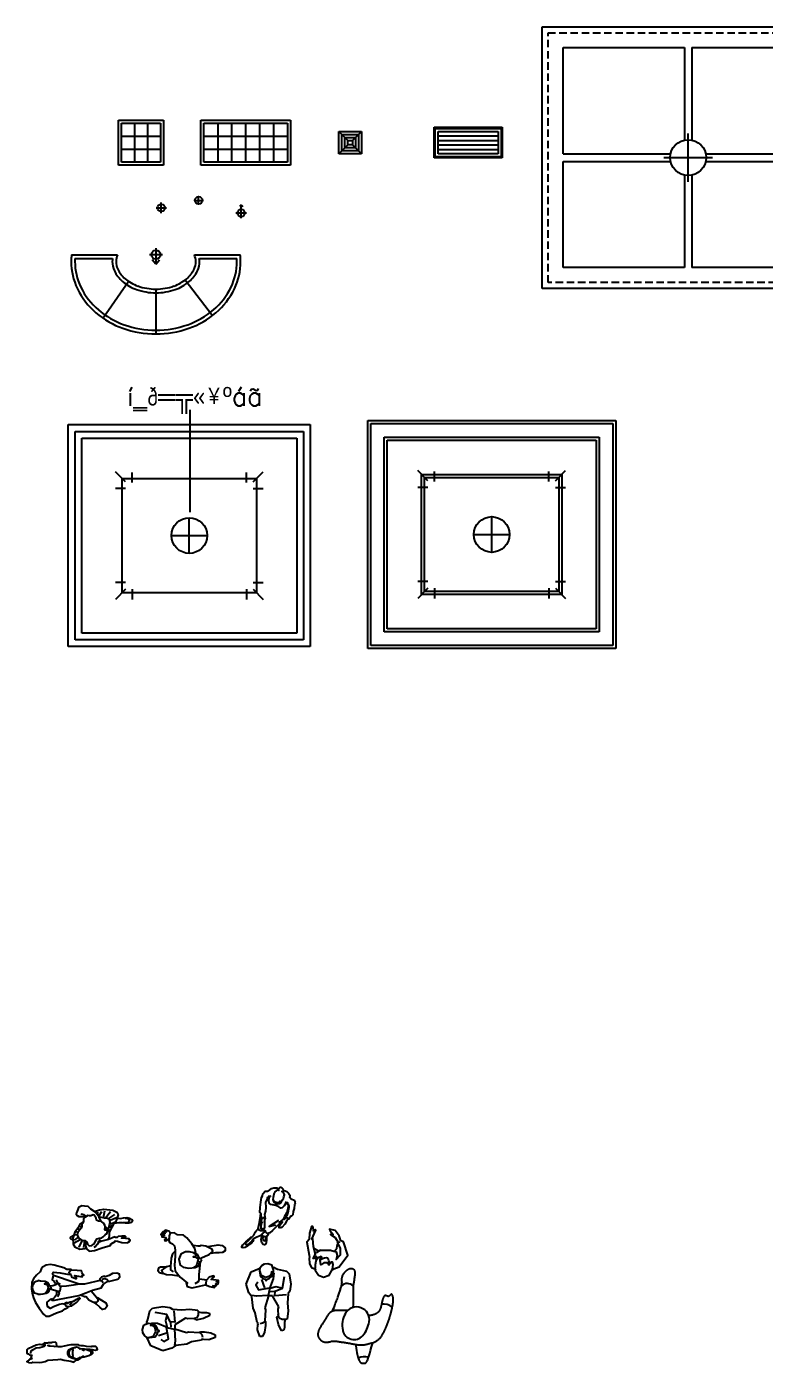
# Model space of a CAD drawing. Extents: x -42728 to 99010, y -18674 to 47645.
# Drawn here: x 79238 to 89124, y 2373 to 20268 of the extents above; entities that cross this region are included whole.
import ezdxf

# ---------------------------------------------------------------- set-up
doc = ezdxf.new("R2010")
doc.units = 0
doc.header["$LTSCALE"] = 100
doc.header["$MEASUREMENT"] = 0
doc.linetypes.add('CENTER', pattern=[50.8, 31.75, -6.35, 6.35, -6.35])
doc.linetypes.add('DASHEDX2', pattern=[1.5, 1, -0.5])
doc.layers.get('0').update_dxf_attribs({"linetype": 'CONTINUOUS'})
for name, color, linetype in [('1-门窗', 3, 'CONTINUOUS'), ('2', 3, 'CONTINUOUS'), ('WINDOW', 2, 'CONTINUOUS')]:
    doc.layers.add(name, color=color, linetype=linetype)
doc.styles.add('HZTXT', font='TXT', dxfattribs={"bigfont": 'HZDX.SHX'})

# ---------------------------------------------------------------- blocks, each defined once
blk = doc.blocks.new('02PMAN14')
at = {"color": 0, "linetype": 'ByBlock'}
for p, q in [((-11.23, 3.71), (-10.19, 8.41)), ((-10.19, 8.41), (-8.8, 9.8)), ((-8.8, 9.8), (-3.41, 10.67)), ((-3.41, 10.67), (0.24, 10.15)), ((0.24, 10.15), (1.63, 9.28)), ((1.63, 9.28), (6.67, 8.93)), ((6.67, 8.93), (10.66, 9.28)), ((10.66, 9.28), (15.01, 8.75)), ((15.01, 8.75), (15.18, 7.71)), ((15.18, 7.71), (16.92, 7.36)), ((16.92, 7.36), (19.53, 7.36)), ((19.53, 7.36), (20.92, 7.02)), ((-14.19, -1.51), (-13.49, 0.75)), ((-11.93, 2.32), (-12.2, 1.33)), ((-11.93, 2.32), (-11.23, 3.71)), ((-8.24, 0.33), (-10.15, 0.85)), ((-10.15, 0.85), (-8.62, 0.68)), ((-6.19, 1.62), (-9.38, 1.84)), ((-8.62, 0.68), (-8.41, 1.05)), ((-7.55, -0.72), (-8.24, 0.33)), ((8.58, 4.41), (2.84, 0.93)), ((2.84, 0.93), (2.84, -1.16)), ((9.79, 4.06), (8.58, 4.41)), ((13.27, 4.23), (9.79, 4.06)), ((13.97, 3.36), (13.27, 4.23)), ((17.96, 4.23), (13.97, 3.36)), ((21.26, 5.8), (17.96, 4.23)), ((20.92, 7.02), (21.26, 5.8)), ((-14.01, -3.24), (-14.19, -1.51)), ((-13.14, -4.64), (-14.01, -3.24)), ((-11.93, -5.68), (-13.14, -4.64)), ((-9.84, -10.2), (-11.68, -5.97)), ((-10.33, -5.59), (-8.24, -5.06)), ((-8.24, -5.06), (-7.02, -2.63)), ((-7.02, -2.63), (-7.55, -0.72)), ((2.84, -1.16), (9.1, -3.07)), ((9.1, -3.07), (10.14, -2.72)), ((10.14, -2.72), (15.88, -3.07)), ((15.88, -3.07), (16.4, -2.72)), ((16.23, -3.28), (17.13, -4.18)), ((16.4, -2.72), (18.48, -2.72)), ((17.44, -6.38), (16.92, -7.07)), ((17.13, -4.18), (17.51, -5.53)), ((17.96, -6.72), (17.44, -6.38)), ((20.74, -6.9), (17.96, -6.72)), ((18.48, -2.72), (21.96, -3.24)), ((24.22, -5.68), (20.74, -6.9)), ((21.96, -3.24), (24.22, -4.29)), ((24.22, -4.29), (24.22, -5.68)), ((-3.41, -12.81), (-9.84, -10.2)), ((1.28, -11.42), (-3.41, -12.81)), ((3.36, -9.85), (1.28, -11.42)), ((9.27, -9.16), (3.36, -9.85)), ((11.71, -8.11), (9.27, -9.16)), ((16.92, -7.07), (11.71, -8.11))]:
    blk.add_line(p, q, dxfattribs=at)
for points in [[(2.32, 8.41), (2.84, 2.32), (0.41, 2.49), (-1.33, 6.32), (-7.41, 7.36)], [(15.18, 7.54), (15.18, 6.15), (14.49, 4.58), (12.4, 4.06)], [(-1.33, 5.97), (-2.02, 3.02), (-1.05, -0.36), (-6.19, 1.62)], [(0.58, 2.15), (0.76, -0.29)], [(-5.77, -4.76), (-1.44, -3.22)], [(-4.46, -6.72), (-2.89, -7.77), (-0.46, -6.38), (-1.46, -0.39), (2.67, -1.33), (3.02, -7.42), (2.67, -9.85)]]:
    blk.add_lwpolyline(points, dxfattribs=at)
at = {"color": 0, "linetype": 'ByBlock', "flags": 128}
blk.add_lwpolyline([(-11.93, -5.68), (-10.37, -5.78), (-7.4, -5.35), (-6.4, -4.06), (-6.02, -2.82), (-5.3, -2.48), (-5.3, -2.24), (-6.07, -1.86), (-6.4, -0.76), (-7.36, 0.53), (-8.69, 1.29), (-10.89, 1.62), (-13.49, 0.75)], dxfattribs=at)
blk = doc.blocks.new('A$C4F9D4D0D')
at = {"color": 9, "xscale": 25.4, "yscale": 25.4, "zscale": 25.4, "rotation": 270}
blk.add_blockref('02PMAN14', (325, 615), dxfattribs=at)
blk = doc.blocks.new('02PFMA08')
at = {"color": 0, "linetype": 'ByBlock'}
for p, q in [((7.99, 8.43), (7.67, 8.05)), ((7.67, 8.05), (7.73, 7.34)), ((7.73, 7.34), (8.05, 6.82)), ((1.65, 1.1), (1.97, 0.21)), ((2.09, -0.71), (1.87, -1.63)), ((11.86, -3.61), (11.53, -3.93)), ((11.53, -3.93), (11.53, -4.32)), ((11.53, -4.32), (11.92, -4.7)), ((11.92, -4.7), (12.31, -4.77)), ((14.37, -4.06), (13.53, -3.99)), ((14.88, -4.25), (14.37, -4.06)), ((15.4, -4.19), (14.88, -4.25)), ((15.91, -4.19), (15.4, -4.19))]:
    blk.add_line(p, q, dxfattribs=at)
for points in [[(-5.54, 1.09), (-5.41, 2.83), (-4.9, 3.99), (-4.12, 4.96), (-3.48, 5.15), (-3.22, 5.15), (-2.58, 6.31), (-2.32, 8.05), (-1.61, 8.82), (-1.35, 8.82), (-0.77, 9.08), (-0.19, 8.95), (1.87, 9.46), (3.48, 9.46), (5.15, 9.78), (6.12, 9.46), (6.25, 9.08), (8.05, 8.69), (8.38, 8.24), (9.47, 7.72), (11.21, 7.47), (13.4, 6.5), (13.27, 6.24), (13.66, 5.99), (13.72, 5.66), (13.92, 5.28), (13.66, 5.08), (13.4, 5.08), (13.34, 4.83), (10.44, 5.86), (10.24, 5.66), (11.6, 4.7), (11.28, 4.57), (9.92, 5.34), (8.96, 5.73), (8.7, 6.5), (8.31, 6.82), (8.18, 6.56), (5.86, 7.08), (4.83, 7.21), (1.93, 6.69), (1.29, 6.44), (1.22, 5.99), (0.84, 6.11), (0.58, 5.15), (0.13, 5.28), (0.13, 4.5), (-0.13, 4.05)], [(0.19, 4.38), (2.13, 4.05), (3.48, 3.28), (3.87, 2.64), (3.61, 1.54), (3.41, -0.26), (3.61, -2), (3.8, -2.9), (3.54, -3.67), (3.16, -3.99), (2.06, -4.57), (0.97, -4.77), (0.13, -4.89)], [(1.03, -2.45), (1.55, -2), (1.67, -1.16), (1.74, -0.07), (1.16, 0.83), (0.58, 1.03), (0.84, 1.09), (0.97, 1.54), (0.58, 1.87)], [(1.29, 6.05), (2.9, 6.31), (5.09, 6.44), (7.41, 5.99), (8.76, 5.86)], [(11.79, 4.83), (14.18, 3.47), (16.37, 2.38), (17.98, 1.41), (18.75, 0.45), (18.36, -0.71), (17.78, -1.16), (18.36, -2.64), (18.69, -3.61), (18.49, -4.38), (17.91, -5.02), (16.3, -5.22), (14.56, -5.47), (11.28, -5.99), (10.44, -6.38)], [(10.44, 3.73), (14.95, -0.07), (13.02, 3.15)], [(20.36, -2.13), (20.81, -1.55), (20.81, -0.97), (20.68, 0), (20.04, 0.71), (18.94, 0.9), (18.56, 0.83)], [(20.94, -1.29), (21.91, -1.1), (22.62, -0.65), (22.87, -0.2), (22.87, 0.32), (22.23, 0.58), (21.13, 0.32), (20.62, 0.13)], [(20.68, 0.38), (22.17, 0.9), (23.65, 1.22), (24.55, 1.16), (25, 0.77), (24.94, 0.13), (24.36, -0.97), (22.87, -1.74), (20.94, -1.87)], [(-0.52, -4.25), (-0.13, -4.57), (0, -5.28), (0.45, -5.28), (1.03, -5.86), (2.06, -5.73), (3.48, -5.86), (6.19, -4.89), (8.05, -4.44), (9.86, -4.32), (11.73, -3.35), (12.44, -3.41), (14.18, -2.77), (16.62, -2.06), (16.95, -2.26), (17.27, -2.26), (17.33, -2.58), (17.72, -2.77), (17.27, -3.29), (17.46, -3.54), (15.91, -4.19), (15.79, -4.57), (14.5, -4.89), (13.4, -4.89), (12.82, -4.77), (12.44, -4.96), (11.98, -5.35), (10.24, -6.05), (9.54, -6.95), (6.96, -7.66), (4.25, -8.31), (1.93, -8.76), (0.77, -8.44), (-0.26, -8.69), (-1.93, -8.05), (-2.26, -6.83), (-3.35, -5.92), (-4.38, -5.22), (-5.09, -4.19), (-5.61, -2.71), (-5.61, -1.8)], [(17.91, -1.23), (18.49, -1.48), (19.39, -2), (20.3, -2.38), (21.2, -2.96), (22.42, -4.38), (23.9, -5.67), (25.32, -6.18), (27.84, -7.73), (28.09, -8.31), (27.84, -8.69), (27.13, -8.76), (25.71, -8.11), (24.55, -7.41), (23.32, -6.76), (21.91, -6.12), (20.04, -5.92), (19.14, -5.6), (18.04, -5.02)], [(24.16, -5.6), (25.19, -5.54), (26.42, -5.99), (27.64, -6.95), (28.48, -7.47), (29.51, -8.44), (30.09, -9.27), (30.15, -10.11), (29.64, -10.24), (28.67, -10.05), (27.45, -9.47), (26.61, -9.02), (25.71, -8.37), (24.1, -7.53), (23.52, -7.28), (23.26, -6.83)]]:
    blk.add_lwpolyline(points, dxfattribs=at)
blk.add_lwpolyline([(2.82, -0.09), (2.42, 0.2), (2, 0.38), (1.8, 1.22), (1.16, 1.8), (-0.58, 2.19), (-1.35, 2.44), (-2.26, 2.32), (-3.35, 2.25), (-4.19, 1.67), (-4.58, 1.09), (-4.64, 0.45), (-4.77, 0.9), (-5.41, 1.03), (-5.93, 0.71), (-6.38, -0.07), (-6.38, -0.77), (-6.19, -1.29), (-5.61, -1.61), (-4.83, -1.68), (-4.51, -1.29), (-4.51, -1.93), (-4, -2.58), (-3.29, -2.96), (-2.58, -2.96), (-2, -3.16), (-0.97, -2.96), (-0.19, -2.9), (0.84, -2.71), (1.42, -2.38), (2, -1.74), (2.13, -0.9), (2.41, -0.75), (2.84, -0.29)], close=True, dxfattribs=at)
blk = doc.blocks.new('A$C40275F07')
at = {"color": 9, "xscale": 25.4, "yscale": 25.4, "zscale": 25.4, "rotation": 251.2146658338934}
blk.add_blockref('02PFMA08', (490, 648), dxfattribs=at)
blk = doc.blocks.new('02PFMA07')
at = {"color": 0, "linetype": 'ByBlock'}
for p, q in [((3.603538, -2.763579), (2.405543, -5.230947)), ((3.429779, -3.970391), (4.532803, -5.861225))]:
    blk.add_line(p, q, dxfattribs=at)
for points in [[(-1.031665, -5.687256), (0.539425, -5.215798), (-0.331745, -6.996897), (1.667059, -5.512214), (5.900778, -6.223092), (9.956735, -6.083203), (9.873417, -6.704533), (14.262645, -4.079321), (14.769062, -4.292845), (13.589591, -5.108459), (16.434596, -5.293484), (16.481818, -6.029533), (13.125781, -7.479064), (9.837321, -8.061913), (8.574532, -9.498858), (1.642089, -8.963022), (0.435066, -8.861446), (0.127857, -9.024201), (-3.000256, -9.198107), (-4.91188, -8.502482), (-6.128368, -6.415608), (-6.64972, -6.589514), (-9.430265, -5.198265), (-10.820537, -2.763579), (-10.125401, 0.366732), (-7.344857, 2.2797), (-6.997288, 3.14923), (-6.296434, 6.154588), (-0.567279, 11.32282), (6.641893, 9.749352), (7.253003, 8.540321), (10.035494, 7.867991), (12.965767, 6.074096), (14.101995, 3.26366), (13.145171, 3.383253), (11.103522, 4.888639), (11.412409, 3.673849), (11.179564, 3.415476), (9.394338, 5.611357), (6.944745, 6.76366)], [(3.603538, -2.763579), (2.908402, 2.453606), (1.865697, 5.339247), (-0.219711, 5.757823), (-2.305119, 4.888292), (-0.045927, 7.496884), (3.429754, 7.844697), (6.557866, 6.627354), (6.905434, 7.844697)], [(-7.127536, 2.546102), (-4.735476, 3.08427), (-3.479645, 2.785288), (-3.30024, 2.247119), (-3.898255, 1.708951), (-4.795277, 0.69241), (-4.077659, 0.69241), (-3.479645, -0.204538), (-3.360042, -1.639654), (-4.017858, -3.014974), (-4.077659, -3.373753), (-2.941431, -3.433549), (-2.10421, -3.433549), (-0.967982, -3.313956), (-0.369967, -2.835584), (-0.130761, -2.357212), (0.28785, -2.775788), (-0.250364, -4.45009), (-1.984607, -5.765613), (-3.778652, -6.303782), (-5.602481, -6.570662)], [(-3.778652, 1.409968), (-2.582622, 0.991393), (-1.745401, 0.8718), (-1.087585, 0.453224), (-0.728776, -0.084945), (-0.788577, -1.041689), (-1.147386, -2.177823), (-1.6856, -3.433549)], [(2.412974, 4.775589), (3.724932, 6.025121), (5.661632, 6.587411)]]:
    blk.add_lwpolyline(points, dxfattribs=at)
blk = doc.blocks.new('A$C13592EB9')
at = {"color": 2, "xscale": -25.4, "yscale": 25.4, "zscale": 25.4, "rotation": 276.2820051517038}
blk.add_blockref('02PFMA07', (264, 281), dxfattribs=at)
blk = doc.blocks.new('A$C3B244881')
at = {"layer": '2'}
blk.add_blockref('A$C13592EB9', (0, 0), dxfattribs=at)
blk = doc.blocks.new('A$C1B8D66E7')
at = {"layer": '1-门窗'}
for p, q in [((396, 1253), (400, 1256)), ((400, 1256), (405, 1259)), ((405, 1259), (409, 1261)), ((409, 1261), (414, 1263)), ((414, 1263), (419, 1265)), ((419, 1265), (424, 1267)), ((424, 1267), (429, 1268)), ((429, 1268), (435, 1270)), ((435, 1270), (440, 1270)), ((440, 1270), (445, 1270)), ((445, 1270), (450, 1270)), ((450, 1270), (455, 1270)), ((455, 1270), (459, 1269)), ((459, 1269), (464, 1268)), ((464, 1268), (468, 1266)), ((468, 1266), (472, 1264)), ((472, 1264), (476, 1261)), ((476, 1261), (479, 1258)), ((479, 1258), (482, 1254)), ((482, 1254), (485, 1250)), ((322, 1138), (323, 1144)), ((322, 1132), (322, 1138)), ((322, 1126), (322, 1132)), ((322, 1120), (322, 1126)), ((322, 1114), (322, 1120)), ((322, 1108), (322, 1114)), ((322, 1102), (322, 1108)), ((322, 1097), (322, 1102)), ((323, 1091), (322, 1097)), ((322, 1078), (323, 1085)), ((322, 1072), (322, 1078)), ((323, 1144), (324, 1150)), ((323, 1085), (323, 1091)), ((324, 1150), (325, 1155)), ((325, 1155), (327, 1161)), ((327, 1161), (329, 1167)), ((329, 1167), (331, 1172)), ((331, 1172), (334, 1178)), ((334, 1178), (337, 1184)), ((337, 1184), (340, 1189)), ((340, 1189), (343, 1194)), ((343, 1194), (346, 1200)), ((346, 1200), (350, 1205)), ((350, 1205), (354, 1210)), ((354, 1210), (358, 1215)), ((358, 1215), (362, 1220)), ((362, 1220), (366, 1225)), ((366, 1225), (370, 1229)), ((370, 1229), (374, 1234)), ((374, 1234), (379, 1238)), ((379, 1238), (383, 1242)), ((383, 1242), (387, 1246)), ((387, 1246), (391, 1249)), ((391, 1249), (396, 1253)), ((479, 1081), (478, 1073)), ((481, 1090), (479, 1081)), ((482, 1099), (481, 1090)), ((483, 1109), (482, 1099)), ((485, 1118), (483, 1109)), ((485, 1250), (487, 1245)), ((486, 1128), (485, 1118)), ((487, 1137), (486, 1128)), ((487, 1245), (489, 1240)), ((489, 1147), (487, 1137)), ((489, 1240), (491, 1234)), ((490, 1156), (489, 1147)), ((491, 1165), (490, 1156)), ((491, 1234), (492, 1228)), ((492, 1174), (491, 1165)), ((492, 1228), (493, 1222)), ((493, 1192), (492, 1183)), ((492, 1183), (492, 1174)), ((493, 1222), (493, 1215)), ((493, 1215), (493, 1207)), ((493, 1207), (493, 1200)), ((493, 1200), (493, 1192)), ((265, 885), (270, 899)), ((270, 899), (275, 913)), ((275, 913), (280, 926)), ((280, 926), (284, 939)), ((284, 939), (288, 951)), ((288, 951), (293, 963)), ((293, 963), (297, 975)), ((297, 975), (301, 987)), ((301, 987), (304, 998)), ((304, 998), (308, 1009)), ((308, 1009), (311, 1020)), ((311, 1020), (314, 1030)), ((314, 1030), (317, 1040)), ((317, 1040), (319, 1049)), ((319, 1049), (320, 1057)), ((320, 1057), (321, 1064)), ((321, 1064), (322, 1072)), ((471, 1032), (470, 1026)), ((470, 1026), (470, 1019)), ((470, 1019), (470, 1012)), ((470, 1012), (470, 1005)), ((470, 1005), (470, 996)), ((470, 996), (471, 988)), ((472, 1039), (471, 1032)), ((471, 988), (471, 979)), ((471, 979), (472, 969)), ((473, 1045), (472, 1039)), ((472, 969), (473, 960)), ((474, 1051), (473, 1045)), ((473, 960), (473, 950)), ((473, 950), (474, 940)), ((475, 1058), (474, 1051)), ((474, 940), (474, 929)), ((474, 929), (474, 919)), ((474, 919), (474, 908)), ((474, 908), (474, 897)), ((474, 897), (474, 886)), ((476, 1065), (475, 1058)), ((478, 1073), (476, 1065)), ((885, 896), (883, 894)), ((886, 898), (885, 896)), ((888, 900), (886, 898)), ((889, 901), (888, 900)), ((891, 902), (889, 901)), ((893, 903), (891, 902)), ((895, 904), (893, 903)), ((897, 905), (895, 904)), ((899, 905), (897, 905)), ((902, 906), (899, 905)), ((904, 906), (902, 906)), ((906, 906), (904, 906)), ((908, 906), (906, 906)), ((910, 905), (908, 906)), ((912, 905), (910, 905)), ((914, 904), (912, 905)), ((916, 903), (914, 904)), ((918, 903), (916, 903)), ((921, 902), (918, 903)), ((923, 901), (921, 902)), ((925, 900), (923, 901)), ((927, 899), (925, 900)), ((930, 898), (927, 899)), ((932, 897), (930, 898)), ((934, 897), (932, 897)), ((937, 896), (934, 897)), ((939, 896), (937, 896)), ((941, 895), (939, 896)), ((944, 896), (941, 895)), ((946, 896), (944, 896)), ((948, 897), (946, 896)), ((950, 898), (948, 897)), ((952, 899), (950, 898)), ((954, 900), (952, 899)), ((956, 902), (954, 900)), ((958, 903), (956, 902)), ((960, 905), (958, 903)), ((962, 907), (960, 905)), ((964, 908), (962, 907)), ((966, 910), (964, 908)), ((968, 912), (966, 910)), ((969, 913), (968, 912)), ((971, 915), (969, 913)), ((973, 917), (971, 915)), ((975, 918), (973, 917)), ((977, 920), (975, 918)), ((979, 921), (977, 920)), ((980, 922), (979, 921)), ((982, 923), (980, 922)), ((984, 924), (982, 923)), ((986, 924), (984, 924)), ((988, 924), (986, 924)), ((990, 923), (988, 924)), ((992, 921), (990, 923)), ((994, 919), (992, 921)), ((995, 917), (994, 919)), ((997, 914), (995, 917)), ((999, 910), (997, 914)), ((1000, 907), (999, 910)), ((1002, 903), (1000, 907)), ((1003, 899), (1002, 903)), ((1004, 894), (1003, 899)), ((195, 697), (206, 723)), ((206, 723), (216, 748)), ((216, 748), (225, 772)), ((225, 772), (233, 794)), ((233, 794), (241, 815)), ((241, 815), (248, 835)), ((248, 835), (254, 852)), ((254, 852), (260, 869)), ((260, 869), (265, 885)), ((470, 781), (468, 757)), ((468, 757), (468, 747)), ((471, 801), (470, 781)), ((472, 819), (471, 801)), ((473, 834), (472, 819)), ((474, 861), (473, 848)), ((473, 848), (473, 834)), ((474, 886), (474, 874)), ((474, 874), (474, 861)), ((831, 718), (828, 713)), ((833, 723), (831, 718)), ((835, 728), (833, 723)), ((837, 734), (835, 728)), ((838, 740), (837, 734)), ((840, 746), (838, 740)), ((842, 752), (840, 746)), ((843, 758), (842, 752)), ((845, 764), (843, 758)), ((846, 770), (845, 764)), ((847, 776), (846, 770)), ((849, 782), (847, 776)), ((850, 788), (849, 782)), ((851, 794), (850, 788)), ((852, 800), (851, 794)), ((854, 806), (852, 800)), ((855, 812), (854, 806)), ((856, 819), (855, 812)), ((858, 825), (856, 819)), ((860, 831), (858, 825)), ((861, 837), (860, 831)), ((863, 843), (861, 837)), ((864, 848), (863, 843)), ((866, 854), (864, 848)), ((868, 859), (866, 854)), ((869, 863), (868, 859)), ((870, 867), (869, 863)), ((872, 871), (870, 867)), ((873, 875), (872, 871)), ((874, 878), (873, 875)), ((876, 881), (874, 878)), ((877, 884), (876, 881)), ((878, 887), (877, 884)), ((880, 889), (878, 887)), ((881, 892), (880, 889)), ((883, 894), (881, 892)), ((986, 707), (988, 716)), ((988, 716), (990, 726)), ((990, 726), (992, 735)), ((992, 735), (994, 744)), ((994, 744), (996, 753)), ((996, 753), (998, 762)), ((998, 762), (1000, 771)), ((1000, 771), (1001, 779)), ((1001, 779), (1003, 787)), ((1003, 787), (1004, 794)), ((1005, 890), (1004, 894)), ((1004, 794), (1005, 802)), ((1006, 885), (1005, 890)), ((1005, 802), (1006, 809)), ((1006, 881), (1006, 885)), ((1007, 876), (1006, 881)), ((1006, 809), (1007, 815)), ((1007, 871), (1007, 876)), ((1008, 866), (1007, 871)), ((1007, 815), (1008, 822)), ((1008, 861), (1008, 866)), ((1008, 856), (1008, 861)), ((1009, 850), (1008, 856)), ((1008, 828), (1009, 834)), ((1008, 822), (1008, 828)), ((1009, 845), (1009, 850)), ((1009, 839), (1009, 845)), ((1009, 834), (1009, 839)), ((66, 538), (60, 529)), ((71, 547), (66, 538)), ((77, 556), (71, 547)), ((83, 565), (77, 556)), ((88, 574), (83, 565)), ((94, 583), (88, 574)), ((100, 592), (94, 583)), ((105, 601), (100, 592)), ((110, 609), (105, 601)), ((115, 617), (110, 609)), ((120, 625), (115, 617)), ((125, 632), (120, 625)), ((129, 639), (125, 632)), ((134, 645), (129, 639)), ((138, 651), (134, 645)), ((143, 657), (138, 651)), ((147, 662), (143, 657)), ((152, 667), (147, 662)), ((156, 671), (152, 667)), ((161, 676), (156, 671)), ((166, 680), (161, 676)), ((171, 683), (166, 680)), ((176, 687), (171, 683)), ((182, 690), (176, 687)), ((187, 694), (182, 690)), ((194, 697), (187, 694)), ((201, 699), (194, 697)), ((208, 702), (201, 699)), ((217, 704), (208, 702)), ((226, 705), (217, 704)), ((236, 707), (226, 705)), ((247, 708), (236, 707)), ((260, 708), (247, 708)), ((276, 708), (260, 708)), ((295, 708), (276, 708)), ((317, 708), (295, 708)), ((344, 707), (317, 708)), ((376, 707), (344, 707)), ((398, 706), (376, 707)), ((688, 639), (679, 638)), ((707, 641), (688, 639)), ((721, 644), (707, 641)), ((732, 646), (721, 644)), ((740, 648), (732, 646)), ((746, 649), (740, 648)), ((750, 651), (746, 649)), ((755, 652), (750, 651)), ((759, 654), (755, 652)), ((762, 655), (759, 654)), ((766, 657), (762, 655)), ((770, 658), (766, 657)), ((773, 660), (770, 658)), ((777, 662), (773, 660)), ((780, 664), (777, 662)), ((784, 666), (780, 664)), ((788, 669), (784, 666)), ((791, 671), (788, 669)), ((795, 674), (791, 671)), ((799, 677), (795, 674)), ((802, 680), (799, 677)), ((806, 683), (802, 680)), ((809, 686), (806, 683)), ((812, 690), (809, 686)), ((815, 693), (812, 690)), ((818, 697), (815, 693)), ((821, 701), (818, 697)), ((824, 705), (821, 701)), ((826, 709), (824, 705)), ((828, 713), (826, 709)), ((933, 535), (936, 543)), ((936, 543), (939, 550)), ((939, 550), (942, 557)), ((942, 557), (945, 564)), ((945, 564), (947, 571)), ((947, 571), (950, 578)), ((950, 578), (952, 585)), ((952, 585), (954, 591)), ((954, 591), (956, 598)), ((956, 598), (958, 604)), ((958, 604), (960, 611)), ((960, 611), (962, 617)), ((962, 617), (964, 624)), ((964, 624), (967, 631)), ((967, 631), (969, 639)), ((969, 639), (971, 646)), ((971, 646), (973, 654)), ((973, 654), (975, 662)), ((975, 662), (977, 671)), ((977, 671), (979, 679)), ((979, 679), (982, 688)), ((982, 688), (984, 697)), ((984, 697), (986, 707)), ((1, 400), (0, 395)), ((0, 395), (0, 391)), ((0, 391), (0, 386)), ((0, 386), (0, 381)), ((0, 381), (1, 376)), ((2, 408), (1, 404)), ((1, 404), (1, 400)), ((1, 376), (1, 371)), ((1, 371), (2, 366)), ((3, 412), (2, 408)), ((2, 366), (3, 361)), ((4, 416), (3, 412)), ((3, 361), (5, 356)), ((5, 420), (4, 416)), ((6, 424), (5, 420)), ((7, 428), (6, 424)), ((9, 432), (7, 428)), ((10, 437), (9, 432)), ((12, 441), (10, 437)), ((14, 446), (12, 441)), ((16, 451), (14, 446)), ((18, 456), (16, 451)), ((20, 462), (18, 456)), ((23, 467), (20, 462)), ((26, 473), (23, 467)), ((29, 479), (26, 473)), ((33, 485), (29, 479)), ((37, 492), (33, 485)), ((41, 498), (37, 492)), ((45, 506), (41, 498)), ((50, 513), (45, 506)), ((55, 521), (50, 513)), ((60, 529), (55, 521)), ((846, 353), (850, 359)), ((850, 359), (854, 366)), ((854, 366), (858, 372)), ((858, 372), (862, 378)), ((862, 378), (866, 385)), ((866, 385), (869, 392)), ((869, 392), (873, 399)), ((873, 399), (877, 406)), ((877, 406), (881, 413)), ((881, 413), (885, 421)), ((885, 421), (889, 428)), ((889, 428), (892, 435)), ((892, 435), (896, 443)), ((896, 443), (899, 450)), ((899, 450), (903, 457)), ((903, 457), (905, 464)), ((905, 464), (908, 471)), ((908, 471), (911, 478)), ((911, 478), (914, 484)), ((914, 484), (916, 491)), ((916, 491), (919, 498)), ((919, 498), (922, 505)), ((922, 505), (925, 513)), ((925, 513), (928, 520)), ((928, 520), (930, 528)), ((930, 528), (933, 535)), ((5, 356), (6, 351)), ((6, 351), (9, 347)), ((9, 347), (11, 342)), ((11, 342), (13, 338)), ((13, 338), (16, 334)), ((16, 334), (19, 330)), ((19, 330), (22, 326)), ((22, 326), (25, 322)), ((25, 322), (28, 319)), ((28, 319), (31, 316)), ((31, 316), (34, 312)), ((34, 312), (38, 309)), ((38, 309), (41, 307)), ((41, 307), (45, 304)), ((45, 304), (48, 302)), ((48, 302), (52, 299)), ((52, 299), (55, 297)), ((55, 297), (59, 295)), ((59, 295), (63, 293)), ((63, 293), (67, 291)), ((67, 291), (71, 290)), ((71, 290), (75, 288)), ((75, 288), (80, 287)), ((80, 287), (85, 285)), ((85, 285), (90, 284)), ((90, 284), (95, 283)), ((95, 283), (100, 282)), ((100, 282), (106, 282)), ((106, 282), (111, 281)), ((111, 281), (117, 281)), ((117, 281), (122, 282)), ((122, 282), (128, 282)), ((128, 282), (134, 283)), ((134, 283), (139, 284)), ((139, 284), (145, 285)), ((145, 285), (151, 286)), ((151, 286), (156, 288)), ((156, 288), (162, 289)), ((162, 289), (167, 291)), ((167, 291), (173, 292)), ((173, 292), (179, 294)), ((179, 294), (184, 295)), ((184, 295), (190, 296)), ((190, 296), (196, 297)), ((196, 297), (201, 298)), ((201, 298), (208, 298)), ((208, 298), (214, 298)), ((214, 298), (220, 298)), ((220, 298), (227, 298)), ((227, 298), (234, 297)), ((234, 297), (241, 296)), ((241, 296), (248, 295)), ((248, 295), (256, 294)), ((256, 294), (263, 293)), ((263, 293), (271, 291)), ((271, 291), (280, 290)), ((280, 290), (288, 289)), ((288, 289), (297, 288)), ((297, 288), (306, 287)), ((306, 287), (314, 281)), ((314, 281), (325, 284)), ((325, 284), (335, 282)), ((335, 282), (346, 281)), ((346, 281), (358, 279)), ((358, 279), (371, 277)), ((371, 277), (383, 275)), ((383, 275), (397, 272)), ((397, 272), (411, 270)), ((411, 270), (425, 267)), ((425, 267), (439, 264)), ((439, 264), (454, 262)), ((454, 262), (468, 259)), ((468, 259), (482, 257)), ((482, 257), (496, 255)), ((496, 255), (510, 253)), ((506, 253), (507, 233)), ((507, 233), (511, 201)), ((510, 253), (523, 251)), ((511, 201), (515, 172)), ((523, 251), (536, 249)), ((536, 249), (548, 248)), ((548, 248), (559, 247)), ((559, 247), (570, 247)), ((570, 247), (581, 246)), ((581, 246), (590, 246)), ((590, 246), (599, 247)), ((599, 247), (607, 247)), ((607, 247), (615, 248)), ((615, 248), (623, 249)), ((623, 249), (630, 250)), ((630, 250), (637, 252)), ((637, 252), (644, 253)), ((644, 253), (650, 255)), ((650, 255), (657, 256)), ((657, 256), (663, 258)), ((663, 258), (669, 259)), ((669, 259), (676, 261)), ((676, 261), (682, 263)), ((682, 263), (688, 264)), ((688, 264), (695, 266)), ((695, 266), (701, 267)), ((701, 267), (708, 269)), ((704, 171), (718, 221)), ((708, 269), (714, 270)), ((714, 270), (721, 272)), ((718, 221), (733, 275)), ((721, 272), (727, 274)), ((727, 274), (734, 275)), ((734, 275), (740, 278)), ((740, 278), (747, 280)), ((747, 280), (753, 283)), ((753, 283), (760, 286)), ((760, 286), (766, 289)), ((766, 289), (772, 292)), ((772, 292), (778, 296)), ((778, 296), (785, 299)), ((785, 299), (791, 303)), ((791, 303), (797, 307)), ((797, 307), (803, 312)), ((803, 312), (809, 316)), ((809, 316), (815, 321)), ((815, 321), (821, 326)), ((821, 326), (826, 331)), ((826, 331), (831, 337)), ((831, 337), (836, 342)), ((836, 342), (841, 348)), ((841, 348), (846, 353)), ((515, 172), (519, 146)), ((519, 146), (524, 123)), ((524, 123), (529, 103)), ((529, 103), (534, 86)), ((534, 86), (538, 71)), ((538, 71), (543, 59)), ((543, 59), (547, 48)), ((547, 48), (550, 40)), ((550, 40), (553, 33)), ((553, 33), (556, 27)), ((556, 27), (559, 23)), ((559, 23), (562, 19)), ((562, 19), (565, 16)), ((565, 16), (568, 13)), ((568, 13), (571, 10)), ((571, 10), (574, 8)), ((574, 8), (577, 6)), ((577, 6), (581, 4)), ((581, 4), (584, 3)), ((584, 3), (587, 2)), ((587, 2), (591, 1)), ((591, 1), (595, 0)), ((595, 0), (598, 0)), ((598, 0), (602, 0)), ((602, 0), (606, 0)), ((606, 0), (609, 0)), ((609, 0), (613, 1)), ((613, 1), (617, 1)), ((617, 1), (620, 1)), ((620, 1), (624, 1)), ((624, 1), (627, 2)), ((627, 2), (631, 2)), ((631, 2), (634, 3)), ((634, 3), (637, 3)), ((637, 3), (640, 5)), ((640, 5), (643, 6)), ((643, 6), (646, 9)), ((646, 9), (648, 12)), ((648, 12), (651, 15)), ((651, 15), (654, 19)), ((654, 19), (656, 25)), ((656, 25), (659, 31)), ((659, 31), (662, 38)), ((662, 38), (666, 47)), ((666, 47), (670, 57)), ((670, 57), (674, 68)), ((674, 68), (679, 83)), ((679, 83), (685, 104)), ((685, 104), (694, 132)), ((694, 132), (704, 171))]:
    blk.add_line(p, q, dxfattribs=at)
for centre, radius, start, end in [((392, 956), 112, 45.2679, 132.4896), ((517, 582), 172, 350.646, 149.6908), ((877, 593), 198, 53.1227, 97.8335), ((641, 509), 316, 149.6908, 192.8163), ((325, 613), 366, 318.5091, 350.646), ((483, 473), 155, 192.8163, 318.5091), ((622, -130), 217, 75.1008, 112.4783)]:
    blk.add_arc(centre, radius, start, end, dxfattribs=at)
blk = doc.blocks.new('A$C5F6121FC')
at = {"color": 0, "linetype": 'ByBlock'}
for p, q in [((947, 1985), (956, 2014)), ((967, 1961), (1004, 2023)), ((1026, 1946), (1044, 2032)), ((1053, 1941), (1121, 2023)), ((1099, 1933), (1180, 1985)), ((732, 1818), (708, 1825)), ((730, 1856), (726, 1860)), ((1106, 1814), (1143, 1836)), ((1116, 1908), (1200, 1944)), ((1121, 1858), (1178, 1884)), ((682, 1679), (633, 1642)), ((717, 1647), (635, 1600)), ((671, 1713), (640, 1710)), ((682, 1743), (664, 1756)), ((712, 1785), (682, 1789)), ((736, 1633), (697, 1547)), ((771, 1631), (760, 1541)), ((960, 1613), (965, 1629)), ((965, 1629), (980, 1644)), ((980, 1644), (987, 1649)), ((289, 1054), (297, 1025)), ((299, 977), (289, 958)), ((532, 1027), (455, 1020)), ((628, 1041), (532, 1027)), ((706, 1052), (628, 1041)), ((581, 786), (575, 771)), ((597, 796), (581, 786)), ((605, 804), (597, 796)), ((599, 811), (605, 804)), ((1650, 697), (1685, 733)), ((1685, 733), (1822, 755)), ((1822, 755), (1915, 741)), ((1915, 741), (1950, 719)), ((1950, 719), (2078, 710)), ((2078, 710), (2180, 719)), ((2180, 719), (2290, 706)), ((1606, 543), (1599, 518)), ((1606, 543), (1623, 578)), ((1623, 578), (1650, 697)), ((2127, 596), (1981, 507)), ((2157, 587), (2127, 596)), ((2246, 591), (2157, 587)), ((2263, 569), (2246, 591)), ((2365, 591), (2263, 569)), ((2290, 706), (2294, 680)), ((2294, 680), (2338, 671)), ((2338, 671), (2405, 671)), ((2449, 631), (2365, 591)), ((2405, 671), (2440, 662)), ((2440, 662), (2449, 631)), ((1548, 445), (1566, 503)), ((1553, 401), (1548, 445)), ((1575, 366), (1553, 401)), ((1606, 339), (1575, 366)), ((1651, 505), (1690, 501)), ((1699, 492), (1651, 505)), ((1751, 525), (1671, 531)), ((1690, 501), (1695, 510)), ((1717, 465), (1699, 492)), ((1699, 355), (1730, 417)), ((1730, 417), (1717, 465)), ((1981, 507), (1981, 454)), ((1981, 454), (2140, 406)), ((2140, 406), (2166, 414)), ((2166, 414), (2312, 406)), ((2312, 406), (2325, 414)), ((2321, 400), (2344, 377)), ((2325, 414), (2378, 414)), ((2344, 377), (2353, 343)), ((2378, 414), (2466, 401)), ((2466, 401), (2524, 375)), ((2524, 375), (2524, 339)), ((746, 182), (723, 187)), ((1659, 225), (1612, 332)), ((1646, 342), (1699, 355)), ((1822, 158), (1659, 225)), ((1941, 194), (1822, 158)), ((1994, 233), (1941, 194)), ((2144, 251), (1994, 233)), ((2206, 278), (2144, 251)), ((2338, 304), (2206, 278)), ((2352, 322), (2338, 304)), ((2365, 313), (2352, 322)), ((2436, 308), (2365, 313)), ((2524, 339), (2436, 308)), ((737, 74), (719, 68))]:
    blk.add_line(p, q, dxfattribs=at)
for points in [[(998, 1891), (971, 1948), (919, 2014), (860, 2056), (824, 2093), (772, 2098), (737, 2102), (695, 2080), (684, 2053), (664, 2009), (660, 1990), (673, 1972), (697, 1957), (741, 1959), (780, 1957), (785, 1966), (767, 1979), (734, 1988), (725, 1981)], [(906, 2027), (974, 2047), (1033, 2056), (1152, 2045), (1207, 2016), (1226, 1979), (1211, 1939), (1194, 1891), (1163, 1856), (1138, 1816), (1110, 1754)], [(761, 1893), (710, 1855), (684, 1803), (646, 1748), (615, 1669), (620, 1587), (646, 1550), (710, 1521), (782, 1530), (796, 1541)], [(1086, 1653), (1103, 1673), (1108, 1704), (1106, 1748), (1094, 1794), (1108, 1845), (1117, 1877), (1106, 1919), (1081, 1933), (1042, 1935), (967, 1952)], [(1050, 1825), (1055, 1813), (1079, 1800), (1079, 1794), (1058, 1786), (1055, 1776)], [(1216, 1937), (1253, 1933), (1297, 1939), (1338, 1943), (1376, 1937), (1405, 1917), (1415, 1895), (1402, 1880), (1367, 1867), (1317, 1871), (1283, 1875), (1235, 1873), (1172, 1866)], [(1317, 1937), (1349, 1930), (1372, 1911), (1371, 1895), (1356, 1878), (1330, 1875), (1294, 1877)], [(622, 1701), (589, 1682), (583, 1669), (591, 1660), (613, 1651)], [(794, 1611), (787, 1581), (789, 1554), (802, 1525), (835, 1495), (906, 1503), (1009, 1537), (1116, 1572), (1132, 1592), (1182, 1622), (1185, 1631), (1215, 1627), (1273, 1609), (1352, 1605), (1358, 1616), (1371, 1618), (1369, 1629), (1382, 1629), (1383, 1642), (1374, 1646), (1371, 1658), (1270, 1666), (1273, 1673), (1301, 1680), (1325, 1684), (1319, 1693), (1275, 1693), (1224, 1691), (1209, 1675), (1187, 1675), (1178, 1688), (1095, 1649), (1007, 1629), (960, 1611), (947, 1587), (921, 1558), (899, 1541)], [(2263, 1470), (2252, 1530), (2212, 1590), (2145, 1673), (2100, 1708), (2016, 1713), (1980, 1739), (1924, 1735), (1904, 1762), (1855, 1777), (1846, 1768), (1869, 1751), (1822, 1755), (1813, 1744), (1853, 1731), (1799, 1728), (1793, 1715), (1846, 1706), (1808, 1702), (1808, 1688), (1860, 1677), (1864, 1661), (1846, 1646), (1851, 1633), (1875, 1637), (1906, 1664), (1900, 1633), (1915, 1610), (1951, 1590), (1978, 1566), (1989, 1508), (1989, 1430), (1978, 1301), (1987, 1229), (2054, 1145), (2152, 1064), (2134, 1069), (2149, 1020), (2214, 1002), (2314, 1024), (2393, 1042), (2453, 1020), (2508, 1009), (2522, 1024), (2493, 1031), (2540, 1035), (2544, 1051), (2529, 1053), (2562, 1058), (2566, 1076), (2537, 1082), (2569, 1089), (2569, 1102), (2471, 1113), (2484, 1127), (2511, 1149), (2500, 1165), (2444, 1145), (2406, 1107), (2381, 1109), (2306, 1120), (2306, 1182), (2319, 1260), (2327, 1351)], [(1909, 1664), (1911, 1699), (1924, 1733)], [(1984, 1488), (1951, 1459), (1933, 1399), (1931, 1338), (1924, 1294), (1924, 1245), (1958, 1218)], [(2233, 1470), (2261, 1450), (2263, 1430), (2252, 1419), (2226, 1416), (2263, 1412), (2288, 1401), (2294, 1381), (2288, 1356), (2277, 1321), (2263, 1289), (2239, 1276)], [(2337, 1394), (2339, 1403), (2388, 1425), (2444, 1450), (2473, 1477), (2491, 1497), (2479, 1523), (2442, 1539), (2399, 1563), (2337, 1568), (2317, 1561), (2297, 1563), (2228, 1572)], [(2422, 1555), (2564, 1579), (2616, 1568), (2658, 1537), (2658, 1497), (2620, 1477), (2575, 1470), (2526, 1472), (2468, 1463)], [(1855, 1278), (1790, 1281), (1764, 1267), (1757, 1236), (1777, 1207), (1824, 1194)], [(1924, 1298), (1873, 1285), (1833, 1260), (1802, 1234), (1822, 1200), (1871, 1180), (1949, 1176), (2036, 1162)], [(257, 1082), (270, 1063), (239, 1055), (270, 1049), (282, 1032), (286, 1009), (280, 976), (263, 949), (245, 934)], [(352, 1164), (343, 1132), (339, 1111), (364, 1091), (382, 1059)], [(416, 1068), (409, 1089), (393, 1107)], [(572, 1191), (568, 1211), (589, 1245)], [(1025, 1070), (1004, 1091), (984, 1098)], [(1091, 1091), (1070, 1114), (1043, 1123), (1022, 1120), (1006, 1109)], [(2306, 1122), (2297, 1084), (2250, 1055)], [(2386, 1040), (2404, 1062), (2406, 1100)], [(307, 1032), (350, 1036), (391, 1048), (398, 1059), (421, 1061), (450, 1018), (441, 959), (418, 956), (318, 986)], [(400, 956), (400, 911), (373, 874), (348, 852), (339, 854)], [(423, 950), (432, 925), (411, 884)], [(434, 1038), (443, 1068)], [(867, 959), (929, 881), (956, 845), (947, 820), (933, 806), (895, 806), (833, 840), (794, 884), (772, 881), (731, 899)], [(548, 749), (530, 756), (521, 774), (528, 795)], [(943, 874), (1061, 804), (1075, 756), (1052, 722), (1016, 715), (977, 742), (936, 786), (913, 804)], [(1968, 697), (1981, 543), (1919, 547), (1875, 644), (1720, 671)], [(1875, 635), (1857, 560), (1882, 474), (1751, 525)], [(1923, 538), (1928, 476)], [(2294, 675), (2294, 640), (2277, 600), (2224, 587)], [(1762, 363), (1872, 402)], [(1795, 313), (1835, 286), (1897, 322), (1872, 474), (1976, 450), (1985, 295), (1976, 233)], [(0, 173), (0, 142), (3, 129), (20, 120), (37, 105), (67, 102), (57, 74), (69, 54), (57, 48), (51, 51), (42, 48), (36, 38), (30, 35), (0, 17), (25, 6), (30, 2), (69, 0), (82, 8), (166, 3), (205, 7), (245, 18), (281, 35), (417, 44), (453, 48), (502, 35), (562, 24), (590, 23), (629, 10), (663, 33), (686, 37), (717, 57), (727, 70), (737, 74), (743, 76), (768, 79), (801, 86), (833, 98), (850, 104), (865, 114), (873, 116), (877, 120), (885, 129), (885, 141), (882, 150), (865, 151), (862, 150), (837, 160), (801, 172), (771, 178), (746, 182), (744, 186), (771, 186), (801, 184), (847, 182), (877, 178), (892, 171), (916, 168), (946, 178), (940, 205), (925, 217), (871, 219), (862, 211), (801, 219), (783, 221), (759, 225), (753, 227), (729, 226), (707, 233), (707, 233), (692, 238), (590, 242), (562, 235), (502, 223), (460, 214), (417, 214), (368, 216), (405, 220), (399, 262), (384, 274), (341, 271), (333, 265), (290, 265), (278, 261), (251, 264), (236, 267), (211, 245)], [(0, 173), (21, 189), (79, 219), (124, 240), (175, 247), (221, 241), (239, 247), (245, 233), (233, 219), (205, 207), (175, 199), (124, 194), (79, 169), (55, 155), (51, 139), (61, 129)], [(368, 216), (299, 224), (283, 231), (312, 231)], [(708, 185), (715, 187), (696, 201), (668, 209), (617, 194), (611, 191), (605, 182), (623, 171), (614, 171)], [(708, 74), (715, 71), (692, 56), (667, 50), (617, 64), (611, 67), (605, 76), (623, 87), (614, 87)], [(618, 162), (611, 147), (611, 111), (618, 97)]]:
    blk.add_lwpolyline(points, dxfattribs=at)
for points in [[(1076, 1770), (1071, 1770), (1048, 1776), (1044, 1787), (1049, 1811), (1048, 1833), (1038, 1856), (1026, 1869), (1000, 1891), (960, 1897), (936, 1910), (930, 1935), (901, 1974), (888, 1981), (860, 1966), (838, 1966), (820, 1972), (783, 1950), (760, 1926), (760, 1897), (750, 1871), (736, 1855), (739, 1829), (730, 1800), (712, 1781), (686, 1743), (677, 1710), (697, 1666), (743, 1635), (776, 1636), (805, 1613), (813, 1589), (837, 1567), (870, 1570), (893, 1589), (912, 1609), (930, 1640), (939, 1660), (969, 1669), (1004, 1671), (1024, 1684), (1042, 1702), (1053, 1721), (1070, 1728), (1081, 1756), (1081, 1776)], [(2344, 1376), (2333, 1388), (2312, 1395), (2291, 1444), (2239, 1472), (2181, 1483), (2127, 1483), (2061, 1453), (2037, 1387), (2053, 1307), (2095, 1278), (2172, 1267), (2256, 1276), (2300, 1299), (2308, 1337), (2314, 1351), (2336, 1361)], [(72, 931), (90, 870), (117, 806), (165, 731), (225, 649), (254, 624), (302, 622), (398, 667), (478, 697), (516, 722), (551, 740), (553, 751), (603, 763), (667, 806), (715, 861), (708, 868), (687, 852), (690, 863), (667, 847), (621, 822), (596, 813), (582, 811), (560, 802), (544, 792), (535, 806), (514, 797), (496, 783), (480, 788), (439, 781), (359, 749), (316, 726), (284, 747), (272, 779), (275, 811), (320, 845), (329, 856), (334, 838), (370, 840), (437, 852), (696, 899), (792, 936), (879, 970), (995, 1004), (1029, 1054), (1079, 1089), (1111, 1093), (1218, 1117), (1244, 1150), (1241, 1186), (1207, 1200), (1146, 1196), (1102, 1166), (1052, 1152), (1043, 1161), (1002, 1148), (977, 1125), (977, 1102), (924, 1086), (772, 1054), (701, 1054), (635, 1073), (359, 1166), (345, 1186), (357, 1214), (446, 1205), (569, 1182), (589, 1186), (601, 1152), (653, 1127), (667, 1127), (669, 1134), (644, 1159), (644, 1168), (740, 1152), (740, 1166), (763, 1173), (758, 1180), (747, 1191), (744, 1205), (737, 1212), (733, 1232), (674, 1237), (601, 1239), (596, 1250), (537, 1250), (496, 1271), (368, 1307), (316, 1314), (259, 1307), (213, 1278), (193, 1255), (181, 1218), (129, 1173), (90, 1125), (70, 1077), (65, 986)], [(325, 1011), (305, 1020), (300, 1045), (284, 1070), (245, 1089), (186, 1093), (154, 1100), (147, 1093), (127, 1089), (99, 1075), (81, 1043), (74, 1007), (81, 966), (99, 936), (136, 925), (149, 922), (149, 918), (184, 920), (222, 922), (261, 931), (286, 943), (302, 963), (307, 988), (326, 1000)], [(647, 52), (593, 67), (570, 81), (553, 105), (548, 117), (548, 141), (553, 153), (570, 177), (593, 191), (647, 206), (651, 206), (604, 191), (584, 177), (568, 153), (562, 141), (562, 117), (568, 105), (584, 81), (604, 67)], [(742, 178), (755, 179), (766, 165)], [(766, 93), (755, 79), (742, 80)], [(862, 144), (877, 138), (877, 120), (862, 114)]]:
    blk.add_lwpolyline(points, close=True, dxfattribs=at)
at = {"color": 0, "linetype": 'ByBlock', "flags": 128}
blk.add_lwpolyline([(1606, 339), (1645, 337), (1721, 348), (1746, 381), (1756, 412), (1774, 421), (1774, 427), (1755, 436), (1746, 464), (1722, 497), (1688, 516), (1632, 525), (1566, 503)], dxfattribs=at)
blk = doc.blocks.new('A$C4B8F305F')
for p, q in [((6343, 8324), (13603, 8324)), ((6343, 4818), (6343, 8324)), ((6623, 8044), (8248, 8044)), ((6623, 6621), (6623, 8044)), ((8248, 8044), (8248, 6806)), ((8348, 8044), (8348, 6806)), ((8348, 8044), (9923, 8044)), ((673, 7071), (1273, 7071)), ((673, 6471), (673, 7071)), ((713, 7031), (1233, 7031)), ((713, 6511), (713, 7031)), ((886, 7031), (886, 6511)), ((1060, 7031), (1060, 6511)), ((1233, 7031), (1233, 6511)), ((1273, 7071), (1273, 6471)), ((1773, 7071), (2973, 7071)), ((1773, 6471), (1773, 7071)), ((1813, 7031), (2933, 7031)), ((1813, 6511), (1813, 7031)), ((2000, 7031), (2000, 6511)), ((2186, 7031), (2186, 6511)), ((2373, 7031), (2373, 6511)), ((2560, 7031), (2560, 6511)), ((2746, 7031), (2746, 6511)), ((2933, 7031), (2933, 6511)), ((2973, 7071), (2973, 6471)), ((713, 6858), (1233, 6858)), ((1813, 6858), (2933, 6858)), ((3623, 6922), (3923, 6922)), ((3743, 6802), (3623, 6922)), ((3623, 6622), (3623, 6922)), ((3663, 6882), (3883, 6882)), ((3663, 6662), (3663, 6882)), ((3703, 6702), (3703, 6842)), ((3703, 6842), (3843, 6842)), ((3743, 6802), (3803, 6802)), ((3743, 6742), (3743, 6802)), ((3803, 6802), (3923, 6922)), ((3803, 6802), (3803, 6742)), ((3843, 6842), (3843, 6702)), ((3883, 6882), (3883, 6662)), ((3923, 6922), (3923, 6622)), ((4898, 6977), (5808, 6977)), ((4898, 6567), (4898, 6977)), ((4913, 6962), (5793, 6962)), ((4913, 6582), (4913, 6962)), ((4953, 6922), (5753, 6922)), ((4953, 6622), (4953, 6922)), ((4953, 6862), (5753, 6862)), ((4953, 6802), (5753, 6802)), ((5753, 6922), (5753, 6622)), ((5793, 6962), (5793, 6582)), ((5808, 6977), (5808, 6567)), ((713, 6684), (1233, 6684)), ((1813, 6684), (2933, 6684)), ((3743, 6742), (3623, 6622)), ((3923, 6622), (3623, 6622)), ((3883, 6662), (3663, 6662)), ((3843, 6702), (3703, 6702)), ((3803, 6742), (3743, 6742)), ((3803, 6742), (3923, 6622)), ((4953, 6742), (5753, 6742)), ((4953, 6682), (5753, 6682)), ((5753, 6622), (4953, 6622)), ((1273, 6471), (673, 6471)), ((1233, 6511), (713, 6511)), ((2973, 6471), (1773, 6471)), ((2933, 6511), (1813, 6511)), ((5808, 6567), (4898, 6567)), ((5793, 6582), (4913, 6582)), ((6623, 6621), (8063, 6621)), ((6623, 6521), (8063, 6521)), ((6623, 5098), (6623, 6521)), ((8533, 6621), (9923, 6621)), ((8533, 6521), (9923, 6521)), ((8248, 6336), (8248, 5098)), ((8348, 6336), (8348, 5098)), ((1245, 5829), (1245, 5969)), ((1695, 5999), (1795, 5999)), ((1745, 5949), (1745, 6049)), ((2314, 5940), (2293, 5919)), ((2314, 5760), (2314, 5940)), ((2314, 5940), (2336, 5919)), ((1175, 5899), (1315, 5899)), ((2244, 5830), (2384, 5830)), ((43, 5271), (658, 5271)), ((89, 5221), (592, 5221)), ((1173, 5146), (1125, 5201)), ((1173, 5146), (1221, 5201)), ((1689, 5271), (2303, 5271)), ((1755, 5221), (2257, 5221)), ((8248, 5098), (6623, 5098)), ((9923, 5098), (8348, 5098)), ((811, 4915), (469, 4422)), ((1565, 4934), (1932, 4459)), ((1173, 4810), (1173, 4210)), ((13603, 4818), (6343, 4818)), ((1626, 3195), (1626, 2022)), ((4008, 0), (4008, 3050)), ((4008, 3050), (7328, 3050)), ((7328, 3050), (7328, 0)), ((0, 26), (0, 2996)), ((0, 2996), (3240, 2996)), ((90, 116), (90, 2906)), ((90, 2906), (3150, 2906)), ((3150, 2906), (3150, 116)), ((3240, 2996), (3240, 26)), ((4048, 40), (4048, 3010)), ((4048, 3010), (7288, 3010)), ((7288, 3010), (7288, 40)), ((180, 206), (180, 2816)), ((180, 2816), (3060, 2816)), ((3060, 2816), (3060, 206)), ((4228, 220), (4228, 2830)), ((4228, 2830), (7108, 2830)), ((4268, 260), (4268, 2790)), ((4268, 2790), (7068, 2790)), ((7068, 2790), (7068, 260)), ((7108, 2830), (7108, 220)), ((765, 2231), (630, 2366)), ((855, 2221), (855, 2356)), ((2385, 2221), (2385, 2356)), ((2475, 2231), (2610, 2366)), ((4813, 2245), (4678, 2380)), ((4728, 2330), (6608, 2330)), ((4728, 720), (4728, 2330)), ((4903, 2235), (4903, 2370)), ((6433, 2235), (6433, 2370)), ((6523, 2245), (6658, 2380)), ((6608, 2330), (6608, 720)), ((720, 2276), (2520, 2276)), ((720, 746), (720, 2276)), ((2520, 2276), (2520, 746)), ((4813, 2155), (4678, 2155)), ((4768, 2290), (6568, 2290)), ((4768, 760), (4768, 2290)), ((6523, 2155), (6658, 2155)), ((6568, 2290), (6568, 760)), ((765, 2141), (630, 2141)), ((1626, 2022), (1626, 1822)), ((2475, 2141), (2610, 2141)), ((1620, 1272), (1620, 1750)), ((5668, 1286), (5668, 1764)), ((1381, 1511), (1859, 1511)), ((5429, 1525), (5907, 1525)), ((4813, 895), (4678, 895)), ((6523, 895), (6658, 895)), ((765, 881), (630, 881)), ((765, 791), (630, 656)), ((2520, 746), (720, 746)), ((855, 791), (855, 656)), ((2385, 791), (2385, 656)), ((2475, 881), (2610, 881)), ((2475, 791), (2610, 656)), ((4813, 805), (4678, 670)), ((6608, 720), (4728, 720)), ((6568, 760), (4768, 760)), ((4903, 805), (4903, 670)), ((6433, 805), (6433, 670)), ((6523, 805), (6658, 670)), ((3060, 206), (180, 206)), ((7108, 220), (4228, 220)), ((7068, 260), (4268, 260)), ((3240, 26), (0, 26)), ((3150, 116), (90, 116)), ((7288, 40), (4048, 40)), ((7328, 0), (4008, 0))]:
    blk.add_line(p, q)
at = {"linetype": 'DASHEDX2'}
for p, q in [((6423, 8244), (13523, 8244)), ((6423, 4898), (6423, 8244)), ((13523, 4898), (6423, 4898))]:
    blk.add_line(p, q, dxfattribs=at)
at = {"linetype": 'CENTER'}
for p, q in [((8298, 6247), (8298, 6895)), ((7974, 6571), (8622, 6571)), ((1260, 5271), (1086, 5271)), ((1173, 5358), (1173, 5146))]:
    blk.add_line(p, q, dxfattribs=at)
for centre, radius in [((8298, 6571), 240), ((1245, 5899), 50), ((1745, 5999), 50), ((2314, 5830), 50), ((1173, 5271), 60), ((1620, 1511), 239), ((5668, 1525), 239)]:
    blk.add_circle(centre, radius)
for centre, radius, start, end in [((869, 5179), 830, 173.6353, 180), ((869, 5179), 780, 176.9108, 180), ((869, 5179), 280, 171.3743, 180), ((869, 5179), 230, 156.4517, 180), ((1477, 5179), 230, 360, 23.5483), ((1477, 5179), 280, 0, 8.6257), ((1477, 5179), 780, 0, 3.0892), ((1477, 5179), 830, 0, 6.3647), ((869, 5179), 830, 180, 205.8924), ((869, 5179), 780, 180, 205.8924), ((869, 5179), 280, 180, 205.8924), ((1016, 5250), 444, 205.8924, 229.5249), ((869, 5179), 230, 180, 205.8924), ((1016, 5250), 394, 205.8924, 229.5249), ((1330, 5250), 394, 310.4751, 334.1076), ((1330, 5250), 444, 310.4751, 334.1076), ((1477, 5179), 230, 334.1076, 0), ((1477, 5179), 280, 334.1076, 360), ((1477, 5179), 780, 334.1076, 360), ((1477, 5179), 830, 334.1076, 360), ((1016, 5250), 944, 205.8924, 229.5249), ((1111, 5362), 591, 229.5249, 250.5335), ((1111, 5362), 541, 229.5249, 250.5335), ((1173, 5537), 726, 250.5335, 270), ((1173, 5537), 726, 270, 289.4665), ((1235, 5362), 541, 289.4665, 310.4751), ((1235, 5362), 591, 289.4665, 310.4751), ((1330, 5250), 944, 310.4751, 334.1076), ((1016, 5250), 994, 205.8924, 229.5249), ((1173, 5537), 776, 250.5335, 270), ((1173, 5537), 776, 270, 289.4665), ((1330, 5250), 994, 310.4751, 334.1076), ((1111, 5362), 1141, 229.5249, 250.5335), ((1111, 5362), 1091, 229.5249, 250.5335), ((1235, 5362), 1091, 289.4665, 310.4751), ((1235, 5362), 1141, 289.4665, 310.4751), ((1173, 5537), 1276, 250.5335, 270), ((1173, 5537), 1276, 270, 289.4665), ((1173, 5537), 1326, 250.5335, 270), ((1173, 5537), 1326, 270, 289.4665)]:
    blk.add_arc(centre, radius, start, end)
at = {"style": 'HZTXT'}
blk.add_text('í‗ð═╦«￥ºáã', height=250, dxfattribs=at).set_placement((787, 3249))

msp = doc.modelspace()

# ---------------------------------------------------------------- block references
for name, p in [('A$C4B8F305F', (79794.20772, 11944.55534)), ('A$C5F6121FC', (79238.06087, 2379.7234)), ('A$C1B8D66E7', (83135.88845, 2372.74493))]:
    msp.add_blockref(name, p)
at = {"layer": 'WINDOW', "color": 3}
for name, p in [('A$C40275F07', (82115.4564, 3917.15411)), ('A$C3B244881', (82984.97958, 3523.78951)), ('A$C4F9D4D0D', (82177.13946, 2731.37358))]:
    msp.add_blockref(name, p, dxfattribs=at)

doc.saveas('drawing.dxf')
